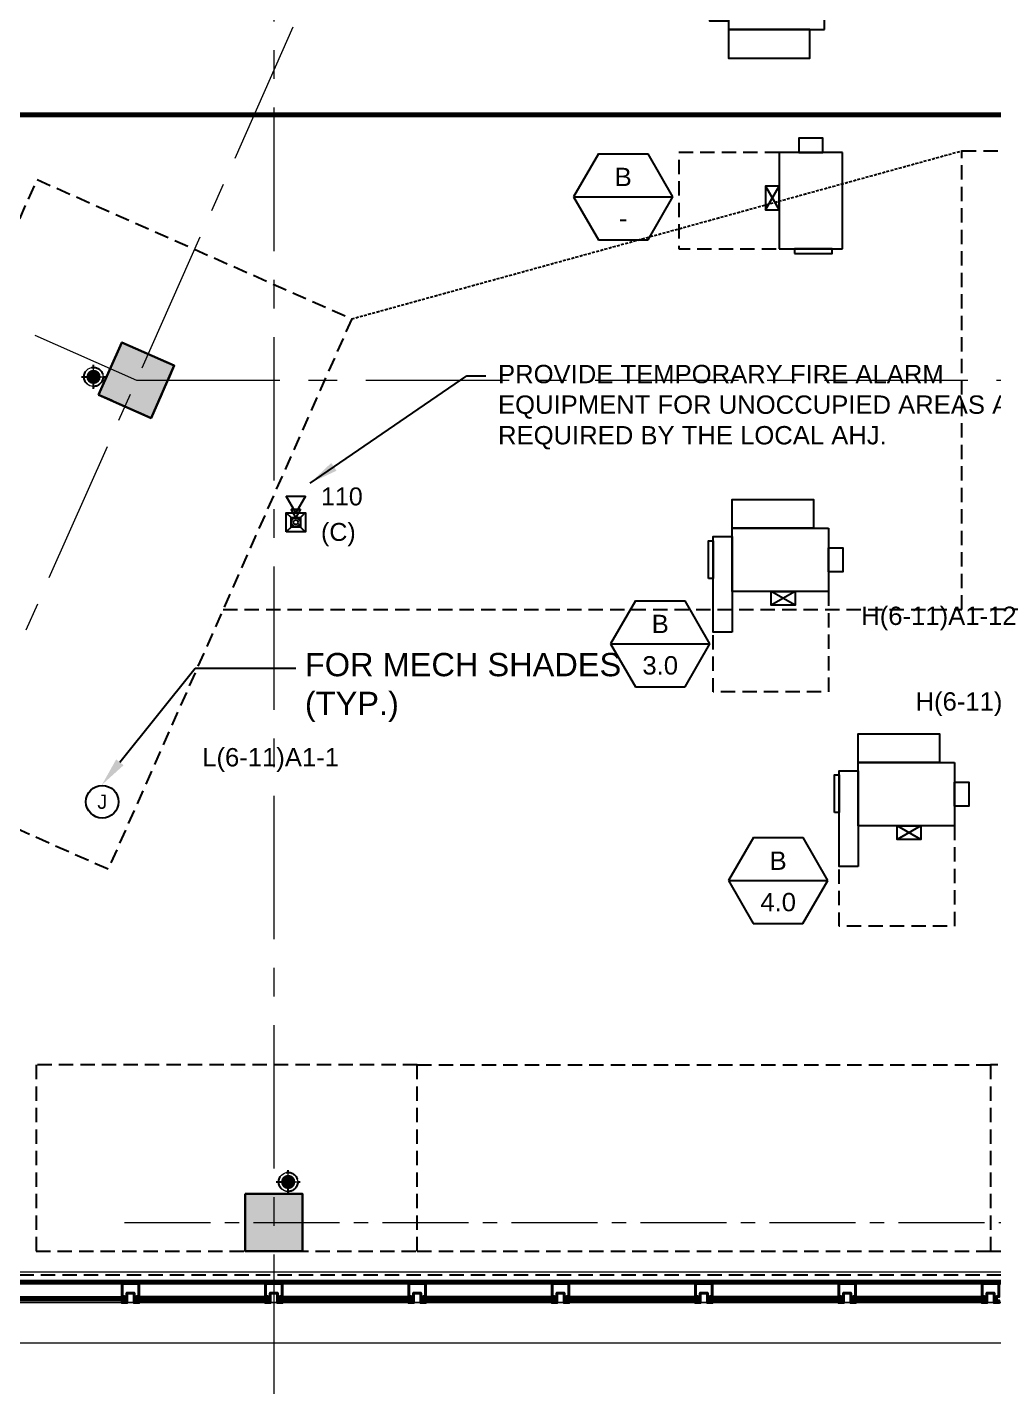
# Model space of a CAD drawing. Header units: inches. Extents: x -26500 to 0, y -3347 to 2257.
# Drawn here: x -24404 to -24000, y -54 to 515 of the extents above; entities that cross this region are included whole.
import ezdxf
from ezdxf import colors
from ezdxf.entities.mleader import LeaderData, LeaderLine
from ezdxf.enums import TextEntityAlignment as Align
from ezdxf.math import Vec2, Vec3

# ---------------------------------------------------------------- set-up
doc = ezdxf.new("R2010")
doc.units = ezdxf.units.IN
doc.header["$LTSCALE"] = 48
doc.header["$MEASUREMENT"] = 0
for name, pattern in [('A104$0$CENTER', [2, 1.25, -0.25, 0.25, -0.25]), ('CENTER2', [1.125, 0.75, -0.125, 0.125, -0.125]), ('HIDDEN2', [0.1875, 0.125, -0.0625]), ('NB - 5th floor_plan$0$HIDDEN2', [0.1875, 0.125, -0.0625])]:
    doc.linetypes.add(name, pattern=pattern)
for name, color, linetype in [('0 @ 48', 7, 'Continuous'), ('0 @ 96', 7, 'Continuous'), ('A104$0$A-ANNO-PATT-1-12', 8, 'Continuous'), ('A104$0$A-ANNO-PATT-3-12', 8, 'Continuous'), ('A104$0$A-CLNG-RAIL', 8, 'Continuous'), ('A104$0$A-COLS-COL3-12', 8, 'Continuous'), ('A104$0$A-FLOR-AWNG', 8, 'Continuous'), ('A104$0$A-FLOR-SLAB', 8, 'Continuous'), ('A104$0$A-FLOR-SLEEVE', 8, 'Continuous'), ('A104$0$A-GLAZ', 8, 'Continuous'), ('A104$0$A-GRID-GRD1-12', 8, 'CENTER2'), ('A104$0$A-GRID-GRDP0-15', 8, 'Continuous'), ('A104$0$A-Roof-leader', 8, 'Continuous'), ('A604$0$A-CLNG-RAIL', 8, 'Continuous'), ('A604$0$A-COLS-COL1-12', 8, 'Continuous'), ('A604$0$A-FLOR-SLEEVE', 8, 'Continuous'), ('A604$0$A-SHAD-PAT2', 8, 'Continuous'), ('ANNTEXT', 6, 'Continuous'), ('CLEAR', 1, 'HIDDEN2'), ('E-Anno-Note', 6, 'Continuous'), ('E-FIRE', 234, 'Continuous'), ('E-Powr-Circ', 232, 'Continuous'), ('E-Powr-Devc @ 96', 233, 'Continuous'), ('E-TEXT', 6, 'Continuous'), ('HAEQUIP', 94, 'Continuous'), ('M-HVAC-blck', 6, 'Continuous'), ('M-HVAC-clrn', 1, 'HIDDEN2'), ('M-HVAC-EQPM-FPTD', 94, 'Continuous'), ('M-HVAC-FUTR', 4, 'HIDDEN2'), ('M-HVAC-Supp', 93, 'Continuous'), ('M-HVAC-TEXT', 6, 'Continuous'), ('NB - 5th floor_plan$0$STCCOLS1', 1, 'NB - 5th floor_plan$0$HIDDEN2'), ('NB - 5th floor_plan$0$STDROPS', 1, 'NB - 5th floor_plan$0$HIDDEN2'), ('NB - 5th floor_plan$0$STSLABEDGE', 1, 'NB - 5th floor_plan$0$HIDDEN2'), ('NB - 5th floor_plan$0$STWETSTACK', 1, 'NB - 5th floor_plan$0$HIDDEN2'), ('XREF', 7, 'Continuous')]:
    doc.layers.add(name, color=color, linetype=linetype)
doc.layers.add('E-Fire-Covr', color=240, linetype='Continuous', lineweight=70, plot=False)
doc.styles.add('M08', font='arial.ttf', dxfattribs={"height": 7.68})
doc.styles.add('MAMEP ANNO', font='arial.ttf', dxfattribs={"height": 0.101562})
doc.styles.get("Standard").update_dxf_attribs({"font": 'simplex.shx'})
doc.dimstyles.get("Standard").update_dxf_attribs({"dimtxt": 0.18, "dimasz": 0.125, "dimexe": 0.18, "dimexo": 0.0625, "dimgap": 0.09, "dimtad": 0, "dimtih": 1, "dimtoh": 1, "dimdec": 4, "dimzin": 0, "dimdsep": 46, "dimtxsty": 'Standard', "dimcen": 0.09, "dimadec": 0, "dimazin": 0, "dimtfac": 1, "dimtdec": 4, "dimtofl": 0, "dimtmove": 0, "dimatfit": 3, "dimfxl": 1, "dimtolj": 1, "dimtzin": 0, "dimarcsym": 0})

# ---------------------------------------------------------------- blocks, each defined once
blk = doc.blocks.new('A104')
at = {"layer": 'A104$0$A-Roof-leader', "lineweight": 13}
h = blk.add_hatch(color=256, dxfattribs=at)
edge = h.paths.add_edge_path()
edge.add_arc((-24376.5002, 368.5538), 3, 0, 360)
h = blk.add_hatch(color=256, dxfattribs=at)
edge = h.paths.add_edge_path()
edge.add_arc((-24295.0236, 31.5949), 3, 0, 360)
at = {"layer": 'A104$0$A-ANNO-PATT-1-12', "lineweight": 30}
blk.add_solid([(-24289.0236, 2.595), (-24289.0236, 26.595), (-24313.0236, 2.595), (-24313.0236, 26.595)], dxfattribs=at)
at = {"layer": 'A104$0$A-ANNO-PATT-3-12', "lineweight": 30, "extrusion": (0, 0, -1)}
blk.add_solid([(24352.4109, 351.3253), (24342.6978, 373.2717), (24374.3577, 361.0389), (24364.6441, 382.9853)], dxfattribs=at)
at = {"layer": 'A104$0$A-CLNG-RAIL', "lineweight": 13}
for p, q in [((-24364.5228, -9.8565), (-24364.5228, -9.7165)), ((-24364.5228, -9.7165), (-24363.5248, -9.7165)), ((-24364.4178, -9.8565), (-24364.5228, -9.8565)), ((-24364.5228, -10.9045), (-24364.5228, -10.5425)), ((-24364.5228, -10.5425), (-24364.4178, -10.5425)), ((-24364.4778, -10.9045), (-24364.5228, -10.9045)), ((-24364.1778, -9.7665), (-24364.4778, -9.7665)), ((-24364.4778, -9.7665), (-24364.4778, -9.8165)), ((-24364.4778, -9.8165), (-24364.4178, -9.8165)), ((-24364.4178, -10.5825), (-24364.4778, -10.5825)), ((-24364.4778, -10.5825), (-24364.4778, -10.6325)), ((-24364.4778, -10.6325), (-24364.1778, -10.6325)), ((-24364.1038, -10.6825), (-24364.4778, -10.6825)), ((-24364.4778, -10.6825), (-24364.4778, -10.9045)), ((-24364.4178, -9.8165), (-24364.4178, -9.8565)), ((-24364.4178, -10.5425), (-24364.4178, -10.5825)), ((-24364.2378, -9.8565), (-24364.2378, -9.8165)), ((-24364.2378, -9.8165), (-24364.1778, -9.8165)), ((-24364.1328, -9.8565), (-24364.2378, -9.8565)), ((-24364.2378, -10.5825), (-24364.2378, -10.5425)), ((-24364.2378, -10.5425), (-24363.5748, -10.5425)), ((-24364.1778, -10.5825), (-24364.2378, -10.5825)), ((-24364.1778, -9.8165), (-24364.1778, -9.7665)), ((-24364.1778, -10.6325), (-24364.1778, -10.5825)), ((-24363.5748, -9.7665), (-24364.1328, -9.7665)), ((-24364.1328, -9.7665), (-24364.1328, -9.8565)), ((-24364.1038, -10.9045), (-24364.1038, -10.6825)), ((-24364.0588, -10.9045), (-24364.1038, -10.9045)), ((-24363.2728, -10.6025), (-24364.0588, -10.6025)), ((-24364.0588, -10.6025), (-24364.0588, -10.6965)), ((-24364.0588, -10.6965), (-24364.0238, -10.6965)), ((-24364.0238, -10.6965), (-24364.0588, -10.8215)), ((-24364.0588, -10.8215), (-24364.0588, -10.9045)), ((-24363.5748, -10.5425), (-24363.5748, -9.7665)), ((-24363.5248, -9.7165), (-24363.5248, -10.5425)), ((-24363.5248, -10.5425), (-24363.4308, -10.5425)), ((-24363.4308, -10.5425), (-24363.4308, -10.5075)), ((-24363.4308, -10.5075), (-24363.3058, -10.5425)), ((-24363.2728, -10.8215), (-24363.3078, -10.6965)), ((-24363.3078, -10.6965), (-24363.2728, -10.6965)), ((-24363.3058, -10.5425), (-24363.2228, -10.5425)), ((-24363.2728, -10.6965), (-24363.2728, -10.6025)), ((-24363.2728, -10.9045), (-24363.2728, -10.8215)), ((-24363.2228, -10.9045), (-24363.2728, -10.9045)), ((-24363.2228, -10.5425), (-24363.2228, -10.9045)), ((-24358.7403, -10.5425), (-24358.8233, -10.5425)), ((-24358.8233, -10.5425), (-24358.8233, -10.9045)), ((-24358.8233, -10.9045), (-24358.7733, -10.9045)), ((-24358.7733, -10.6965), (-24358.7733, -10.6025)), ((-24358.7733, -10.6025), (-24357.9873, -10.6025)), ((-24358.7733, -10.8215), (-24358.7383, -10.6965)), ((-24358.7383, -10.6965), (-24358.7733, -10.6965)), ((-24358.7733, -10.9045), (-24358.7733, -10.8215)), ((-24358.6153, -10.5075), (-24358.7403, -10.5425)), ((-24358.6153, -10.5425), (-24358.6153, -10.5075)), ((-24358.5213, -10.5425), (-24358.6153, -10.5425)), ((-24357.5233, -9.7165), (-24358.5213, -9.7165)), ((-24358.5213, -9.7165), (-24358.5213, -10.5425)), ((-24358.4713, -10.5425), (-24358.4713, -9.7665)), ((-24358.4713, -9.7665), (-24357.9133, -9.7665)), ((-24357.8083, -10.5425), (-24358.4713, -10.5425)), ((-24357.9873, -10.6965), (-24358.0223, -10.6965)), ((-24358.0223, -10.6965), (-24357.9873, -10.8215)), ((-24357.9873, -10.6025), (-24357.9873, -10.6965)), ((-24357.9873, -10.8215), (-24357.9873, -10.9045)), ((-24357.9873, -10.9045), (-24357.9423, -10.9045)), ((-24357.9423, -10.9045), (-24357.9423, -10.6825)), ((-24357.9423, -10.6825), (-24357.5683, -10.6825)), ((-24357.9133, -9.7665), (-24357.9133, -9.8565)), ((-24357.9133, -9.8565), (-24357.8083, -9.8565)), ((-24357.8683, -9.8165), (-24357.8683, -9.7665)), ((-24357.8683, -9.7665), (-24357.5683, -9.7665)), ((-24357.8083, -9.8165), (-24357.8683, -9.8165)), ((-24357.8683, -10.6325), (-24357.8683, -10.5825)), ((-24357.8683, -10.5825), (-24357.8083, -10.5825)), ((-24357.5683, -10.6325), (-24357.8683, -10.6325)), ((-24357.8083, -9.8565), (-24357.8083, -9.8165)), ((-24357.8083, -10.5825), (-24357.8083, -10.5425)), ((-24357.5683, -9.8165), (-24357.6283, -9.8165)), ((-24357.6283, -9.8165), (-24357.6283, -9.8565)), ((-24357.6283, -9.8565), (-24357.5233, -9.8565)), ((-24357.5233, -10.5425), (-24357.6283, -10.5425)), ((-24357.6283, -10.5425), (-24357.6283, -10.5825)), ((-24357.6283, -10.5825), (-24357.5683, -10.5825)), ((-24357.5683, -9.7665), (-24357.5683, -9.8165)), ((-24357.5683, -10.5825), (-24357.5683, -10.6325)), ((-24357.5683, -10.6825), (-24357.5683, -10.9045)), ((-24357.5683, -10.9045), (-24357.5233, -10.9045)), ((-24357.5233, -9.8565), (-24357.5233, -9.7165)), ((-24357.5233, -10.9045), (-24357.5233, -10.5425))]:
    blk.add_line(p, q, dxfattribs=at)
at = {"layer": 'A104$0$A-CLNG-RAIL', "lineweight": 13, "flags": 128}
for points in [[(-24364.4225, -9.799), (-24364.235, -9.799)], [(-24364.4225, -10.6093), (-24364.235, -10.6093)], [(-24364.2675, -9.8111), (-24364.2554, -9.8656), (-24364.2493, -9.9383), (-24364.2035, -10.1297)], [(-24364.2675, -10.5971), (-24364.2554, -10.5427), (-24364.2493, -10.47), (-24364.2035, -10.2786)], [(-24357.7786, -9.8111), (-24357.7907, -9.8656), (-24357.7968, -9.9383), (-24357.8426, -10.1297)], [(-24357.7786, -10.5971), (-24357.7907, -10.5427), (-24357.7968, -10.47), (-24357.8426, -10.2786)], [(-24357.6235, -9.799), (-24357.811, -9.799)], [(-24357.6235, -10.6093), (-24357.811, -10.6093)]]:
    blk.add_lwpolyline(points, dxfattribs=at)
at = {"layer": 'A104$0$A-CLNG-RAIL', "lineweight": 13}
for points in [[(-24364.4008, -9.8051), (-24364.3887, -9.8535), (-24364.4068, -9.9019), (-24364.4432, -9.9746), (-24364.4583, -9.9988), (-24364.5135, -10.1297)], [(-24364.4008, -10.6032), (-24364.3887, -10.5548), (-24364.4068, -10.5063), (-24364.4432, -10.4337), (-24364.4583, -10.4095), (-24364.5135, -10.2786)], [(-24364.3705, -9.8051), (-24364.3705, -9.8414), (-24364.3705, -9.8959), (-24364.4008, -9.9685), (-24364.4159, -9.9988), (-24364.4604, -10.1297)], [(-24364.3705, -10.6032), (-24364.3705, -10.5669), (-24364.3705, -10.5124), (-24364.4008, -10.4398), (-24364.4159, -10.4095), (-24364.4604, -10.2786)], [(-24364.3428, -9.799), (-24364.3402, -9.8172), (-24364.3341, -9.8596), (-24364.3463, -9.9504), (-24364.3639, -9.9988), (-24364.3861, -10.1297)], [(-24364.3428, -10.6093), (-24364.3402, -10.5911), (-24364.3341, -10.5487), (-24364.3463, -10.4579), (-24364.3639, -10.4095), (-24364.3861, -10.2786)], [(-24364.322, -9.799), (-24364.3099, -9.908), (-24364.322, -9.9746), (-24364.3166, -9.9988), (-24364.3161, -10.1297)], [(-24364.322, -10.6093), (-24364.3099, -10.5003), (-24364.322, -10.4337), (-24364.3166, -10.4095), (-24364.3161, -10.2786)], [(-24364.2857, -9.8111), (-24364.2857, -9.8656), (-24364.2857, -9.9261), (-24364.2736, -9.9746), (-24364.2701, -9.9988), (-24364.2458, -10.1297)], [(-24364.2857, -10.5971), (-24364.2857, -10.5427), (-24364.2857, -10.4821), (-24364.2736, -10.4337), (-24364.2701, -10.4095), (-24364.2458, -10.2786)], [(-24357.7604, -9.8111), (-24357.7604, -9.8656), (-24357.7604, -9.9261), (-24357.7725, -9.9746), (-24357.776, -9.9988), (-24357.8003, -10.1297)], [(-24357.7604, -10.5971), (-24357.7604, -10.5427), (-24357.7604, -10.4821), (-24357.7725, -10.4337), (-24357.776, -10.4095), (-24357.8003, -10.2786)], [(-24357.7241, -9.799), (-24357.7362, -9.908), (-24357.7241, -9.9746), (-24357.7294, -9.9988), (-24357.73, -10.1297)], [(-24357.7241, -10.6093), (-24357.7362, -10.5003), (-24357.7241, -10.4337), (-24357.7294, -10.4095), (-24357.73, -10.2786)], [(-24357.7033, -9.799), (-24357.7059, -9.8172), (-24357.7119, -9.8596), (-24357.6998, -9.9504), (-24357.6822, -9.9988), (-24357.66, -10.1297)], [(-24357.7033, -10.6093), (-24357.7059, -10.5911), (-24357.7119, -10.5487), (-24357.6998, -10.4579), (-24357.6822, -10.4095), (-24357.66, -10.2786)], [(-24357.6756, -9.8051), (-24357.6756, -9.8414), (-24357.6756, -9.8959), (-24357.6453, -9.9685), (-24357.6302, -9.9988), (-24357.5857, -10.1297)], [(-24357.6756, -10.6032), (-24357.6756, -10.5669), (-24357.6756, -10.5124), (-24357.6453, -10.4398), (-24357.6302, -10.4095), (-24357.5857, -10.2786)], [(-24357.6453, -9.8051), (-24357.6574, -9.8535), (-24357.6393, -9.9019), (-24357.6029, -9.9746), (-24357.5878, -9.9988), (-24357.5326, -10.1297)], [(-24357.6453, -10.6032), (-24357.6574, -10.5548), (-24357.6393, -10.5063), (-24357.6029, -10.4337), (-24357.5878, -10.4095), (-24357.5326, -10.2786)]]:
    blk.add_open_spline(points, degree=3, dxfattribs=at)
blk.add_3dface([(-24364.5228, -9.6665), (-24357.5233, -9.6665), (-24357.5233, -9.7165), (-24364.5228, -9.7165)], dxfattribs=at)
at = {"layer": 'A104$0$A-COLS-COL3-12', "lineweight": 30}
blk.add_3dface([(-24374.3574, 361.0387), (-24352.4109, 351.3253), (-24342.6975, 373.2719), (-24364.644, 382.9853)], dxfattribs=at)
at = {"layer": 'A104$0$A-FLOR-AWNG', "lineweight": 0}
for p in [(-23011.0236, -35.9051), (-24108.805, -35.9051)]:
    blk.add_line(p, (-24602.516, -35.9051), dxfattribs=at)
at = {"layer": 'A104$0$A-FLOR-SLAB', "lineweight": 0, "flags": 128}
blk.add_lwpolyline([(-23869.2731, 1530.3475), (-21072.7739, 1530.3449), (-21072.7739, -6.1545), (-22489.2736, -6.1545), (-22489.2736, 53.8448), (-22872.7736, 53.8448), (-22872.7736, -6.1545), (-24409.272, -6.1545)], dxfattribs=at)
at = {"layer": 'A104$0$A-FLOR-SLEEVE', "lineweight": 0}
for p, q in [((-24376.5002, 363.5538), (-24376.5002, 373.5538)), ((-24381.5002, 368.5538), (-24371.5002, 368.5538)), ((-24295.0236, 26.5949), (-24295.0236, 36.5949)), ((-24300.0236, 31.5949), (-24290.0236, 31.5949))]:
    blk.add_line(p, q, dxfattribs=at)
at = {"layer": 'A104$0$A-FLOR-SLEEVE', "lineweight": 13}
for centre in [(-24376.5002, 368.5538), (-24295.0236, 31.5949)]:
    blk.add_circle(centre, 4, dxfattribs=at)
at = {"layer": 'A104$0$A-GLAZ', "lineweight": 0}
for p, q in [((-24364.5239, -10.9045), (-24414.0239, -10.9045)), ((-24304.5239, -10.9045), (-24357.5239, -10.9045)), ((-24297.5234, -10.9045), (-24244.5234, -10.9045)), ((-24184.5239, -10.9045), (-24237.5239, -10.9045)), ((-24177.5234, -10.9045), (-24124.5234, -10.9045)), ((-24177.5234, -10.9045), (-24124.5234, -10.9045)), ((-24108.805, -10.9045), (-24117.5239, -10.9045)), ((-24064.5239, -10.9045), (-24117.5239, -10.9045)), ((-24057.5234, -10.9045), (-24004.5234, -10.9045)), ((-24422.0237, -18.9045), (-23010.0236, -18.9045)), ((-24422.0237, -18.9045), (-24108.805, -18.9045)), ((-24363.7734, -17.1545), (-24415.7723, -17.1545)), ((-24363.7734, -17.6545), (-24415.7723, -17.6545)), ((-24303.7739, -17.1545), (-24358.2739, -17.1545)), ((-24303.7739, -17.6545), (-24358.2739, -17.6545)), ((-24298.2734, -17.1545), (-24243.7734, -17.1545)), ((-24298.2734, -17.6545), (-24243.7734, -17.6545)), ((-24183.7739, -17.1545), (-24238.2739, -17.1545)), ((-24183.7739, -17.6545), (-24238.2739, -17.6545)), ((-24178.2734, -17.1545), (-24123.7734, -17.1545)), ((-24178.2734, -17.1545), (-24123.7734, -17.1545)), ((-24178.2734, -17.6545), (-24123.7734, -17.6545)), ((-24178.2734, -17.6545), (-24123.7734, -17.6545)), ((-24108.805, -17.1545), (-24118.2739, -17.1545)), ((-24063.7739, -17.1545), (-24118.2739, -17.1545)), ((-24108.805, -17.6545), (-24118.2739, -17.6545)), ((-24063.7739, -17.6545), (-24118.2739, -17.6545)), ((-24058.2734, -17.1545), (-24003.7734, -17.1545)), ((-24058.2734, -17.6545), (-24003.7734, -17.6545))]:
    blk.add_line(p, q, dxfattribs=at)
at = {"layer": 'A104$0$A-GLAZ', "lineweight": 30}
for p, q in [((-24363.7745, -16.6554), (-24415.7737, -16.6554)), ((-24363.7745, -17.9045), (-24415.7737, -17.9045))]:
    blk.add_line(p, q, dxfattribs=at)
at = {"layer": 'A104$0$A-GLAZ', "lineweight": 40}
for p, q in [((-24363.7734, -16.6545), (-24363.7734, -17.9045)), ((-24303.7739, -16.6545), (-24358.2739, -16.6545)), ((-24358.2739, -16.6545), (-24358.2739, -17.9045)), ((-24303.7739, -16.6545), (-24303.7739, -17.9045)), ((-24298.2734, -16.6545), (-24298.2734, -17.9045)), ((-24298.2734, -16.6545), (-24243.7734, -16.6545)), ((-24243.7734, -16.6545), (-24243.7734, -17.9045)), ((-24183.7739, -16.6545), (-24238.2739, -16.6545)), ((-24238.2739, -16.6545), (-24238.2739, -17.9045)), ((-24183.7739, -16.6545), (-24183.7739, -17.9045)), ((-24178.2734, -16.6545), (-24178.2734, -17.9045)), ((-24178.2734, -16.6545), (-24123.7734, -16.6545)), ((-24178.2734, -16.6545), (-24178.2734, -17.9045)), ((-24178.2734, -16.6545), (-24123.7734, -16.6545)), ((-24123.7734, -16.6545), (-24123.7734, -17.9045)), ((-24123.7734, -16.6545), (-24123.7734, -17.9045)), ((-24108.805, -16.6545), (-24118.2739, -16.6545)), ((-24118.2739, -16.6545), (-24118.2739, -17.9045)), ((-24063.7739, -16.6545), (-24118.2739, -16.6545)), ((-24118.2739, -16.6545), (-24118.2739, -17.9045)), ((-24063.7739, -16.6545), (-24063.7739, -17.9045)), ((-24058.2734, -16.6545), (-24058.2734, -17.9045)), ((-24058.2734, -16.6545), (-24003.7734, -16.6545)), ((-24003.7734, -16.6545), (-24003.7734, -17.9045)), ((-24303.7739, -17.9045), (-24358.2739, -17.9045)), ((-24298.2734, -17.9045), (-24243.7734, -17.9045)), ((-24183.7739, -17.9045), (-24238.2739, -17.9045)), ((-24178.2734, -17.9045), (-24123.7734, -17.9045)), ((-24178.2734, -17.9045), (-24123.7734, -17.9045)), ((-24108.805, -17.9045), (-24118.2739, -17.9045)), ((-24063.7739, -17.9045), (-24118.2739, -17.9045)), ((-24058.2734, -17.9045), (-24003.7734, -17.9045))]:
    blk.add_line(p, q, dxfattribs=at)
at = {"layer": 'A104$0$A-GLAZ', "lineweight": 40, "flags": 128}
for points in [[(-24361.0236, -14.9045), (-24362.5234, -14.9045), (-24362.5234, -18.9045), (-24364.5234, -18.9045), (-24364.5234, -18.1545), (-24363.5234, -18.1545), (-24363.5234, -16.4045), (-24364.5234, -16.4045), (-24364.5234, -10.9045), (-24361.0236, -10.9045)], [(-24361.0236, -14.9045), (-24359.5239, -14.9045), (-24359.5239, -18.9045), (-24357.5239, -18.9045), (-24357.5239, -18.1545), (-24358.5239, -18.1545), (-24358.5239, -16.4045), (-24357.5239, -16.4045), (-24357.5239, -10.9045), (-24361.0236, -10.9045)], [(-24301.0236, -14.9045), (-24302.5239, -14.9045), (-24302.5239, -18.9045), (-24304.5239, -18.9045), (-24304.5239, -18.1545), (-24303.5239, -18.1545), (-24303.5239, -16.4045), (-24304.5239, -16.4045), (-24304.5239, -10.9045), (-24301.0236, -10.9045)], [(-24301.0236, -14.9045), (-24299.5234, -14.9045), (-24299.5234, -18.9045), (-24297.5234, -18.9045), (-24297.5234, -18.1545), (-24298.5234, -18.1545), (-24298.5234, -16.4045), (-24297.5234, -16.4045), (-24297.5234, -10.9045), (-24301.0236, -10.9045)], [(-24241.0236, -14.9045), (-24242.5234, -14.9045), (-24242.5234, -18.9045), (-24244.5234, -18.9045), (-24244.5234, -18.1545), (-24243.5234, -18.1545), (-24243.5234, -16.4045), (-24244.5234, -16.4045), (-24244.5234, -10.9045), (-24241.0236, -10.9045)], [(-24241.0236, -14.9045), (-24239.5239, -14.9045), (-24239.5239, -18.9045), (-24237.5239, -18.9045), (-24237.5239, -18.1545), (-24238.5239, -18.1545), (-24238.5239, -16.4045), (-24237.5239, -16.4045), (-24237.5239, -10.9045), (-24241.0236, -10.9045)], [(-24181.0236, -14.9045), (-24182.5239, -14.9045), (-24182.5239, -18.9045), (-24184.5239, -18.9045), (-24184.5239, -18.1545), (-24183.5239, -18.1545), (-24183.5239, -16.4045), (-24184.5239, -16.4045), (-24184.5239, -10.9045), (-24181.0236, -10.9045)], [(-24181.0236, -14.9045), (-24179.5234, -14.9045), (-24179.5234, -18.9045), (-24177.5234, -18.9045), (-24177.5234, -18.1545), (-24178.5234, -18.1545), (-24178.5234, -16.4045), (-24177.5234, -16.4045), (-24177.5234, -10.9045), (-24181.0236, -10.9045)], [(-24181.0236, -14.9045), (-24179.5234, -14.9045), (-24179.5234, -18.9045), (-24177.5234, -18.9045), (-24177.5234, -18.1545), (-24178.5234, -18.1545), (-24178.5234, -16.4045), (-24177.5234, -16.4045), (-24177.5234, -10.9045), (-24181.0236, -10.9045)], [(-24121.0236, -14.9045), (-24122.5234, -14.9045), (-24122.5234, -18.9045), (-24124.5234, -18.9045), (-24124.5234, -18.1545), (-24123.5234, -18.1545), (-24123.5234, -16.4045), (-24124.5234, -16.4045), (-24124.5234, -10.9045), (-24121.0236, -10.9045)], [(-24121.0236, -14.9045), (-24122.5234, -14.9045), (-24122.5234, -18.9045), (-24124.5234, -18.9045), (-24124.5234, -18.1545), (-24123.5234, -18.1545), (-24123.5234, -16.4045), (-24124.5234, -16.4045), (-24124.5234, -10.9045), (-24121.0236, -10.9045)], [(-24121.0236, -14.9045), (-24119.5239, -14.9045), (-24119.5239, -18.9045), (-24117.5239, -18.9045), (-24117.5239, -18.1545), (-24118.5239, -18.1545), (-24118.5239, -16.4045), (-24117.5239, -16.4045), (-24117.5239, -10.9045), (-24121.0236, -10.9045)], [(-24121.0236, -14.9045), (-24119.5239, -14.9045), (-24119.5239, -18.9045), (-24117.5239, -18.9045), (-24117.5239, -18.1545), (-24118.5239, -18.1545), (-24118.5239, -16.4045), (-24117.5239, -16.4045), (-24117.5239, -10.9045), (-24121.0236, -10.9045)], [(-24061.0236, -14.9045), (-24062.5239, -14.9045), (-24062.5239, -18.9045), (-24064.5239, -18.9045), (-24064.5239, -18.1545), (-24063.5239, -18.1545), (-24063.5239, -16.4045), (-24064.5239, -16.4045), (-24064.5239, -10.9045), (-24061.0236, -10.9045)], [(-24061.0236, -14.9045), (-24059.5234, -14.9045), (-24059.5234, -18.9045), (-24057.5234, -18.9045), (-24057.5234, -18.1545), (-24058.5234, -18.1545), (-24058.5234, -16.4045), (-24057.5234, -16.4045), (-24057.5234, -10.9045), (-24061.0236, -10.9045)], [(-24001.0236, -14.9045), (-24002.5234, -14.9045), (-24002.5234, -18.9045), (-24004.5234, -18.9045), (-24004.5234, -18.1545), (-24003.5234, -18.1545), (-24003.5234, -16.4045), (-24004.5234, -16.4045), (-24004.5234, -10.9045), (-24001.0236, -10.9045)], [(-24001.0236, -14.9045), (-23999.5239, -14.9045), (-23999.5239, -18.9045), (-23997.5239, -18.9045), (-23997.5239, -18.1545), (-23998.5239, -18.1545), (-23998.5239, -16.4045), (-23997.5239, -16.4045), (-23997.5239, -10.9045), (-24001.0236, -10.9045)]]:
    blk.add_lwpolyline(points, dxfattribs=at)
at = {"layer": 'A104$0$A-GRID-GRD1-12', "lineweight": 0}
blk.add_line((-24363.5994, 14.5949), (-20442.3539, 14.5949), dxfattribs=at)
at = {"layer": 'A104$0$A-GRID-GRDP0-15', "linetype": 'A104$0$CENTER', "lineweight": 0}
for p, q in [((-24301.0236, 2113.2362), (-24301.0236, -676.9046)), ((-23943.3256, 1304.8799), (-24820.8121, -676.9042)), ((-25191.031, 735.7705), (-24358.5266, 367.1574)), ((-24358.5266, 367.1574), (-20364.9322, 367.1574))]:
    blk.add_line(p, q, dxfattribs=at)
at = {"layer": 'A104$0$A-GRID-GRDP0-15', "lineweight": 0, "flags": 128}
blk.add_lwpolyline([(-24712.7547, -17.9051), (-24395.0245, -17.9051)], dxfattribs=at)
blk = doc.blocks.new('NB - 5th floor_plan')
at = {"layer": 'NB - 5th floor_plan$0$STCCOLS1', "color": 1, "linetype": 'NB - 5th floor_plan$0$HIDDEN2'}
blk.add_lwpolyline([(-24374.3577, 361.0389), (-24364.6445, 382.9844), (-24342.6982, 373.2709), (-24352.4112, 351.3255), (-24374.3577, 361.0389)], dxfattribs=at)
blk.add_lwpolyline([(-24313.0236, 26.595), (-24289.0236, 26.595), (-24289.0236, 2.595), (-24313.0236, 2.595)], close=True, dxfattribs=at)
at = {"layer": 'NB - 5th floor_plan$0$STDROPS', "color": 1, "linetype": 'NB - 5th floor_plan$0$HIDDEN2', "ltscale": 0.2}
blk.add_line((-24268.4139, 392.8378), (-24013.0236, 463.1574), dxfattribs=at)
at = {"layer": 'NB - 5th floor_plan$0$STDROPS', "color": 1, "linetype": 'NB - 5th floor_plan$0$HIDDEN2'}
for p, q in [((-24322.291, 271.1574), (-24013.0236, 271.1574)), ((-24241.0236, 80.5949), (-24001.0236, 80.5949)), ((-24241.0236, 2.595), (-24001.0236, 2.595))]:
    blk.add_line(p, q, dxfattribs=at)
for points in [[(-24013.0236, 463.1574), (-23869.0236, 463.1574), (-23869.0236, 271.1574), (-24013.0236, 271.1574)], [(-24370.4098, 162.482), (-24502.0801, 220.7824), (-24400.0842, 451.1383), (-24268.4139, 392.8378)], [(-24400.5232, 2.5948), (-24241.0236, 2.595), (-24241.0236, 80.5951), (-24400.5232, 80.5949)], [(-24001.0236, 2.595), (-23881.0236, 2.595), (-23881.0236, 80.5949), (-24001.0236, 80.5949)]]:
    blk.add_lwpolyline(points, close=True, dxfattribs=at)
at = {"layer": 'NB - 5th floor_plan$0$STSLABEDGE', "color": 1, "linetype": 'NB - 5th floor_plan$0$HIDDEN2', "elevation": 0}
blk.add_lwpolyline([(-24410.5216, 169.3061), (-24584.3081, 246.2546), (-24082.6837, 1379.1629), (-23921.1515, 1307.6403), (-23870.5233, 1357.7144), (-23870.5233, 1531.5979), (-21297.5245, 1531.5947), (-21279.6923, 1531.5951), (-21071.5239, 1531.5949), (-21071.5239, -7.4045), (-21293.4359, -7.4045), (-21298.4429, -7.4045), (-22490.5236, -7.4045), (-22490.5236, 52.5948), (-22871.5236, 52.5948), (-22871.5236, -7.4045), (-24410.5239, -7.4045), (-24410.5216, 169.3061)], dxfattribs=at)
at = {"layer": 'NB - 5th floor_plan$0$STWETSTACK', "color": 1, "linetype": 'NB - 5th floor_plan$0$HIDDEN2'}
for p, q in [((-24376.4989, 363.5532, -0.0063), (-24376.4989, 373.5532, -0.0063)), ((-24381.4989, 368.5532, -0.0063), (-24371.4989, 368.5532, -0.0063)), ((-24295.0223, 26.5943, -0.0063), (-24295.0223, 36.5943, -0.0063)), ((-24300.0223, 31.5943, -0.0063), (-24290.0223, 31.5943, -0.0063))]:
    blk.add_line(p, q, dxfattribs=at)
for centre in [(-24376.4989, 368.5532, -0.0063), (-24295.0223, 31.5943, -0.0063)]:
    blk.add_circle(centre, 4, dxfattribs=at)
blk = doc.blocks.new('A604')
at = {"layer": 'A604$0$A-CLNG-RAIL', "lineweight": 13}
for p, q in [((-24364.52, -9.86), (-24364.52, -9.72)), ((-24364.52, -9.72), (-24363.52, -9.72)), ((-24364.42, -9.86), (-24364.52, -9.86)), ((-24364.52, -10.9), (-24364.52, -10.54)), ((-24364.52, -10.54), (-24364.42, -10.54)), ((-24364.48, -10.9), (-24364.52, -10.9)), ((-24364.18, -9.77), (-24364.48, -9.77)), ((-24364.48, -9.77), (-24364.48, -9.82)), ((-24364.48, -9.82), (-24364.42, -9.82)), ((-24364.42, -10.58), (-24364.48, -10.58)), ((-24364.48, -10.58), (-24364.48, -10.63)), ((-24364.48, -10.63), (-24364.18, -10.63)), ((-24364.1, -10.68), (-24364.48, -10.68)), ((-24364.48, -10.68), (-24364.48, -10.9)), ((-24364.42, -9.82), (-24364.42, -9.86)), ((-24364.42, -10.54), (-24364.42, -10.58)), ((-24364.24, -9.86), (-24364.24, -9.82)), ((-24364.24, -9.82), (-24364.18, -9.82)), ((-24364.13, -9.86), (-24364.24, -9.86)), ((-24364.24, -10.58), (-24364.24, -10.54)), ((-24364.24, -10.54), (-24363.57, -10.54)), ((-24364.18, -10.58), (-24364.24, -10.58)), ((-24364.18, -9.82), (-24364.18, -9.77)), ((-24364.18, -10.63), (-24364.18, -10.58)), ((-24363.57, -9.77), (-24364.13, -9.77)), ((-24364.13, -9.77), (-24364.13, -9.86)), ((-24364.1, -10.9), (-24364.1, -10.68)), ((-24364.06, -10.9), (-24364.1, -10.9)), ((-24363.27, -10.6), (-24364.06, -10.6)), ((-24364.06, -10.6), (-24364.06, -10.7)), ((-24364.06, -10.7), (-24364.02, -10.7)), ((-24364.02, -10.7), (-24364.06, -10.82)), ((-24364.06, -10.82), (-24364.06, -10.9)), ((-24363.57, -10.54), (-24363.57, -9.77)), ((-24363.52, -9.72), (-24363.52, -10.54)), ((-24363.52, -10.54), (-24363.43, -10.54)), ((-24363.43, -10.54), (-24363.43, -10.51)), ((-24363.43, -10.51), (-24363.31, -10.54)), ((-24363.31, -10.54), (-24363.22, -10.54)), ((-24363.27, -10.82), (-24363.31, -10.7)), ((-24363.31, -10.7), (-24363.27, -10.7)), ((-24363.27, -10.7), (-24363.27, -10.6)), ((-24363.27, -10.9), (-24363.27, -10.82)), ((-24363.22, -10.9), (-24363.27, -10.9)), ((-24363.22, -10.54), (-24363.22, -10.9)), ((-24358.74, -10.54), (-24358.82, -10.54)), ((-24358.82, -10.54), (-24358.82, -10.9)), ((-24358.82, -10.9), (-24358.77, -10.9)), ((-24358.77, -10.7), (-24358.77, -10.6)), ((-24358.77, -10.6), (-24357.99, -10.6)), ((-24358.77, -10.82), (-24358.74, -10.7)), ((-24358.74, -10.7), (-24358.77, -10.7)), ((-24358.77, -10.9), (-24358.77, -10.82)), ((-24358.62, -10.51), (-24358.74, -10.54)), ((-24358.62, -10.54), (-24358.62, -10.51)), ((-24358.52, -10.54), (-24358.62, -10.54)), ((-24357.52, -9.72), (-24358.52, -9.72)), ((-24358.52, -9.72), (-24358.52, -10.54)), ((-24358.47, -10.54), (-24358.47, -9.77)), ((-24358.47, -9.77), (-24357.91, -9.77)), ((-24357.81, -10.54), (-24358.47, -10.54)), ((-24357.99, -10.7), (-24358.02, -10.7)), ((-24358.02, -10.7), (-24357.99, -10.82)), ((-24357.99, -10.6), (-24357.99, -10.7)), ((-24357.99, -10.82), (-24357.99, -10.9)), ((-24357.99, -10.9), (-24357.94, -10.9)), ((-24357.94, -10.9), (-24357.94, -10.68)), ((-24357.94, -10.68), (-24357.57, -10.68)), ((-24357.91, -9.77), (-24357.91, -9.86)), ((-24357.91, -9.86), (-24357.81, -9.86)), ((-24357.87, -9.82), (-24357.87, -9.77)), ((-24357.87, -9.77), (-24357.57, -9.77)), ((-24357.81, -9.82), (-24357.87, -9.82)), ((-24357.87, -10.63), (-24357.87, -10.58)), ((-24357.87, -10.58), (-24357.81, -10.58)), ((-24357.57, -10.63), (-24357.87, -10.63)), ((-24357.81, -9.86), (-24357.81, -9.82)), ((-24357.81, -10.58), (-24357.81, -10.54)), ((-24357.57, -9.82), (-24357.63, -9.82)), ((-24357.63, -9.82), (-24357.63, -9.86)), ((-24357.63, -9.86), (-24357.52, -9.86)), ((-24357.52, -10.54), (-24357.63, -10.54)), ((-24357.63, -10.54), (-24357.63, -10.58)), ((-24357.63, -10.58), (-24357.57, -10.58)), ((-24357.57, -9.77), (-24357.57, -9.82)), ((-24357.57, -10.58), (-24357.57, -10.63)), ((-24357.57, -10.68), (-24357.57, -10.9)), ((-24357.57, -10.9), (-24357.52, -10.9)), ((-24357.52, -9.86), (-24357.52, -9.72)), ((-24357.52, -10.9), (-24357.52, -10.54))]:
    blk.add_line(p, q, dxfattribs=at)
at = {"layer": 'A604$0$A-CLNG-RAIL', "lineweight": 13, "flags": 128}
for points in [[(-24364.42, -9.8), (-24364.24, -9.8)], [(-24364.42, -10.61), (-24364.24, -10.61)], [(-24364.27, -9.81), (-24364.26, -9.87), (-24364.25, -9.94), (-24364.2, -10.13)], [(-24364.27, -10.6), (-24364.26, -10.54), (-24364.25, -10.47), (-24364.2, -10.28)], [(-24357.78, -9.81), (-24357.79, -9.87), (-24357.8, -9.94), (-24357.84, -10.13)], [(-24357.78, -10.6), (-24357.79, -10.54), (-24357.8, -10.47), (-24357.84, -10.28)], [(-24357.62, -9.8), (-24357.81, -9.8)], [(-24357.62, -10.61), (-24357.81, -10.61)]]:
    blk.add_lwpolyline(points, dxfattribs=at)
at = {"layer": 'A604$0$A-CLNG-RAIL', "lineweight": 13}
for points in [[(-24364.4, -9.81), (-24364.39, -9.85), (-24364.41, -9.9), (-24364.44, -9.97), (-24364.46, -10), (-24364.51, -10.13)], [(-24364.4, -10.6), (-24364.39, -10.55), (-24364.41, -10.51), (-24364.44, -10.43), (-24364.46, -10.41), (-24364.51, -10.28)], [(-24364.37, -9.81), (-24364.37, -9.84), (-24364.37, -9.9), (-24364.4, -9.97), (-24364.42, -10), (-24364.46, -10.13)], [(-24364.37, -10.6), (-24364.37, -10.57), (-24364.37, -10.51), (-24364.4, -10.44), (-24364.42, -10.41), (-24364.46, -10.28)], [(-24364.34, -9.8), (-24364.34, -9.82), (-24364.33, -9.86), (-24364.35, -9.95), (-24364.36, -10), (-24364.39, -10.13)], [(-24364.34, -10.61), (-24364.34, -10.59), (-24364.33, -10.55), (-24364.35, -10.46), (-24364.36, -10.41), (-24364.39, -10.28)], [(-24364.32, -9.8), (-24364.31, -9.91), (-24364.32, -9.97), (-24364.32, -10), (-24364.32, -10.13)], [(-24364.32, -10.61), (-24364.31, -10.5), (-24364.32, -10.43), (-24364.32, -10.41), (-24364.32, -10.28)], [(-24364.29, -9.81), (-24364.29, -9.87), (-24364.29, -9.93), (-24364.27, -9.97), (-24364.27, -10), (-24364.25, -10.13)], [(-24364.29, -10.6), (-24364.29, -10.54), (-24364.29, -10.48), (-24364.27, -10.43), (-24364.27, -10.41), (-24364.25, -10.28)], [(-24357.76, -9.81), (-24357.76, -9.87), (-24357.76, -9.93), (-24357.77, -9.97), (-24357.78, -10), (-24357.8, -10.13)], [(-24357.76, -10.6), (-24357.76, -10.54), (-24357.76, -10.48), (-24357.77, -10.43), (-24357.78, -10.41), (-24357.8, -10.28)], [(-24357.72, -9.8), (-24357.74, -9.91), (-24357.72, -9.97), (-24357.73, -10), (-24357.73, -10.13)], [(-24357.72, -10.61), (-24357.74, -10.5), (-24357.72, -10.43), (-24357.73, -10.41), (-24357.73, -10.28)], [(-24357.7, -9.8), (-24357.71, -9.82), (-24357.71, -9.86), (-24357.7, -9.95), (-24357.68, -10), (-24357.66, -10.13)], [(-24357.7, -10.61), (-24357.71, -10.59), (-24357.71, -10.55), (-24357.7, -10.46), (-24357.68, -10.41), (-24357.66, -10.28)], [(-24357.68, -9.81), (-24357.68, -9.84), (-24357.68, -9.9), (-24357.65, -9.97), (-24357.63, -10), (-24357.59, -10.13)], [(-24357.68, -10.6), (-24357.68, -10.57), (-24357.68, -10.51), (-24357.65, -10.44), (-24357.63, -10.41), (-24357.59, -10.28)], [(-24357.65, -9.81), (-24357.66, -9.85), (-24357.64, -9.9), (-24357.6, -9.97), (-24357.59, -10), (-24357.53, -10.13)], [(-24357.65, -10.6), (-24357.66, -10.55), (-24357.64, -10.51), (-24357.6, -10.43), (-24357.59, -10.41), (-24357.53, -10.28)]]:
    blk.add_open_spline(points, degree=3, dxfattribs=at)
blk.add_3dface([(-24364.52, -9.67), (-24357.52, -9.67), (-24357.52, -9.72), (-24364.52, -9.72)], dxfattribs=at)
at = {"layer": 'A604$0$A-COLS-COL1-12', "lineweight": 30}
blk.add_3dface([(-24313.02, 26.59), (-24289.02, 26.59), (-24289.02, 2.59), (-24313.02, 2.59)], dxfattribs=at)
at = {"layer": 'A604$0$A-FLOR-SLEEVE', "lineweight": 0}
for p, q in [((-24376.5, 363.55), (-24376.5, 373.55)), ((-24381.5, 368.55), (-24371.5, 368.55)), ((-24295.02, 26.59), (-24295.02, 36.59)), ((-24300.02, 31.59), (-24290.02, 31.59))]:
    blk.add_line(p, q, dxfattribs=at)
at = {"layer": 'A604$0$A-FLOR-SLEEVE', "lineweight": 13}
for centre in [(-24376.5, 368.55), (-24295.02, 31.59)]:
    blk.add_circle(centre, 4, dxfattribs=at)
at = {"layer": 'A604$0$A-SHAD-PAT2', "lineweight": 13, "flags": 128}
blk.add_lwpolyline([(-23882.03, 1543.1), (-21061.02, 1542.09), (-21060.02, -18.91), (-22502.03, -18.91), (-22501.02, 42.09), (-22861.02, 42.09), (-22860.02, -18.91), (-24422.02, -18.91), (-24422.02, 161.83), (-24599.48, 240.39), (-24088.55, 1394.34), (-23923.44, 1320.14), (-23881.02, 1362.09), (-23882.03, 1543.1)], close=True, dxfattribs=at)
blk = doc.blocks.new('FA-StrobeSymbol-Anno')
at = {"color": 0, "linetype": 'ByBlock'}
for p, q in [((-0.044, 0.044), (-0.074, 0.074)), ((0.044, 0.044), (0.074, 0.074)), ((-0.044, -0.044), (-0.074, -0.074)), ((0.044, -0.044), (0.074, -0.074))]:
    blk.add_line(p, q, dxfattribs=at)
blk.add_circle((0, 0), 0.0403, dxfattribs=at)
blk = doc.blocks.new('*U770')
at = {"layer": '0 @ 48', "color": 0, "linetype": 'ByBlock', "xscale": 24, "yscale": 24, "zscale": 24}
blk.add_blockref('FA-StrobeSymbol-Anno', (0, 4), dxfattribs=at)
at = {"layer": '0 @ 96', "color": 0, "linetype": 'ByBlock', "xscale": 48, "yscale": 48, "zscale": 48}
blk.add_blockref('FA-StrobeSymbol-Anno', (0, 4), dxfattribs=at)
blk = doc.blocks.new('FA-Speaker-Anno')
at = {"color": 0, "linetype": 'ByBlock'}
for p, q in [((0.0833, 0), (0.1562, 0.0417)), ((0.1562, -0.0417), (0.0833, 0)), ((0.1562, 0.0417), (0.1562, -0.0417))]:
    blk.add_line(p, q, dxfattribs=at)
blk.add_lwpolyline([(0, 0.0417), (0.0833, 0.0417), (0.0833, -0.0417), (0, -0.0417)], close=True, dxfattribs=at)
blk = doc.blocks.new('*U771')
at = {"layer": '0 @ 48', "color": 0, "linetype": 'ByBlock', "xscale": 48, "yscale": 48, "zscale": 48, "rotation": 90}
blk.add_blockref('FA-Speaker-Anno', (0, 2), dxfattribs=at)
at = {"layer": '0 @ 96', "color": 0, "linetype": 'ByBlock', "xscale": 96, "yscale": 96, "zscale": 96, "rotation": 90}
blk.add_blockref('FA-Speaker-Anno', (0, 0), dxfattribs=at)
blk = doc.blocks.new('*U149')
at = {"layer": 'E-Fire-Covr'}
blk.add_lwpolyline([(10.15, 322), (318, 322), (318, -314), (-318, -314), (-318, 322), (-9.51, 322)], dxfattribs=at)
for name in ['*U771', '*U770']:
    blk.add_blockref(name, (0, 0))
at = {"color": 6, "style": 'MAMEP ANNO'}
for s, p in [('110', (10.55, 11.08)), ('(C)', (10.55, -3.78))]:
    blk.add_text(s, height=7.5, dxfattribs=at).set_placement(p)
blk = doc.blocks.new('Symbol-Thermostat-Anno')
at = {"color": 0, "linetype": 'ByBlock'}
blk.add_circle((0, 0), 0.0711, dxfattribs=at)
at = {"color": 0, "linetype": 'ByBlock', "style": 'MAMEP ANNO'}
blk.add_attdef('T', text='', height=0.0625, dxfattribs=at).set_placement((0, 0), align=Align.MIDDLE)
blk = doc.blocks.new('A$C73FD2CE6')
at = {"layer": 'M-HVAC-blck'}
for p, q in [((10.41, 36), (0, 18.01)), ((10.41, 36), (31.18, 36)), ((41.57, 17.97), (31.18, 36)), ((0, 18.01), (10.37, 0)), ((0.01, 17.99), (41.56, 17.99)), ((31.17, 0), (41.57, 17.97)), ((10.37, 0), (31.17, 0))]:
    blk.add_line(p, q, dxfattribs=at)
at = {"layer": 'M-HVAC-TEXT', "style": 'M08'}
for tag, p in [('2', (20.78, 26.3)), ('1', (20.78, 8.99))]:
    blk.add_attdef(tag, text='', height=7.68, dxfattribs=at).set_placement(p, align=Align.MIDDLE)
blk = doc.blocks.new('FPTD INT')
at = {"layer": 'CLEAR', "flags": 128}
blk.add_lwpolyline([(-26603.13, -1659.44), (-26603.13, -1701.44), (-26562.88, -1701.44), (-26562.88, -1659.44)], dxfattribs=at)
at = {"layer": 'E-Powr-Circ'}
for p, q in [((-26589.13, -1665.19), (-26579.13, -1659.44)), ((-26579.13, -1665.19), (-26589.13, -1659.44))]:
    blk.add_line(p, q, dxfattribs=at)
at = {"layer": 'HAEQUIP'}
for p, q in [((-26562.88, -1632.94), (-26603.13, -1632.94)), ((-26603.13, -1632.94), (-26603.13, -1659.44)), ((-26562.88, -1659.44), (-26562.88, -1632.94)), ((-26603.13, -1659.44), (-26562.88, -1659.44))]:
    blk.add_line(p, q, dxfattribs=at)
for points in [[(-26560.88, -1653.01), (-26560.88, -1637.26), (-26562.88, -1637.26), (-26562.88, -1653.01)], [(-26603.13, -1651.19), (-26603.13, -1641.19), (-26609.13, -1641.19), (-26609.13, -1651.19)], [(-26579.13, -1659.44), (-26589.13, -1659.44), (-26589.13, -1665.19), (-26579.13, -1665.19)]]:
    blk.add_lwpolyline(points, close=True, dxfattribs=at)
blk = doc.blocks.new('A$C4BF10DA9')
at = {"layer": 'E-Powr-Circ'}
for p, q in [((20, 42), (30, 36.25)), ((20, 36.25), (30, 42))]:
    blk.add_line(p, q, dxfattribs=at)
at = {"layer": 'M-HVAC-clrn', "flags": 128}
blk.add_lwpolyline([(6, 42), (6, 0), (54.25, 0), (54.25, 25)], dxfattribs=at)
at = {"layer": 'M-HVAC-EQPM-FPTD'}
for p, q in [((6, 68.5), (6, 42)), ((46.25, 68.5), (6, 68.5)), ((46.25, 42), (46.25, 68.5)), ((6, 42), (46.25, 42))]:
    blk.add_line(p, q, dxfattribs=at)
for points in [[(12.25, 68.5), (46.25, 68.5), (46.25, 80.5), (12.25, 80.5)], [(46.25, 25), (54.25, 25), (54.25, 65), (46.25, 65)], [(6, 50.25), (6, 60.25), (0, 60.25), (0, 50.25)], [(30, 42), (20, 42), (20, 36.25), (30, 36.25)]]:
    blk.add_lwpolyline(points, close=True, dxfattribs=at)
at = {"layer": 'M-HVAC-Supp'}
blk.add_lwpolyline([(56.25, 47.5), (56.25, 63.25), (54.25, 63.25), (54.25, 47.5)], close=True, dxfattribs=at)

msp = doc.modelspace()

# ---------------------------------------------------------------- linework, layer by layer
at = {"layer": 'E-Powr-Circ'}
for p, q in [((-24030.15, 180.68), (-24040.15, 174.93)), ((-24030.15, 174.93), (-24040.15, 180.68))]:
    msp.add_line(p, q, dxfattribs=at)
at = {"layer": 'M-HVAC-clrn', "flags": 128}
msp.add_lwpolyline([(-24016.15, 180.68), (-24016.15, 138.68), (-24064.4, 138.68), (-24064.4, 163.68)], dxfattribs=at)
at = {"layer": 'M-HVAC-EQPM-FPTD'}
for p, q in [((-24056.4, 180.68), (-24056.4, 207.18)), ((-24056.4, 207.18), (-24016.15, 207.18)), ((-24016.15, 207.18), (-24016.15, 180.68)), ((-24016.15, 180.68), (-24056.4, 180.68))]:
    msp.add_line(p, q, dxfattribs=at)
for points in [[(-24022.4, 207.18), (-24056.4, 207.18), (-24056.4, 219.18), (-24022.4, 219.18)], [(-24056.4, 163.68), (-24064.4, 163.68), (-24064.4, 203.68), (-24056.4, 203.68)], [(-24016.15, 188.93), (-24016.15, 198.93), (-24010.15, 198.93), (-24010.15, 188.93)], [(-24040.15, 180.68), (-24030.15, 180.68), (-24030.15, 174.93), (-24040.15, 174.93)]]:
    msp.add_lwpolyline(points, close=True, dxfattribs=at)
at = {"layer": 'M-HVAC-Supp'}
msp.add_lwpolyline([(-24066.4, 186.18), (-24066.4, 201.93), (-24064.4, 201.93), (-24064.4, 186.18)], close=True, dxfattribs=at)

# ---------------------------------------------------------------- block references
at = {"layer": 'E-FIRE'}
for p in [(-24149.94, 792.23), (-24291.84, 303.69)]:
    msp.add_blockref('*U149', p, dxfattribs=at)
at = {"layer": 'E-Powr-Devc @ 96', "xscale": 96, "yscale": 96, "zscale": 96}
msp.add_blockref('Symbol-Thermostat-Anno', (-24372.84, 190.72), dxfattribs=at).add_auto_attribs({'T': 'J'})
at = {"layer": 'M-HVAC-blck'}
for p, values in [((-24175.56, 425.95), {'2': 'B', '1': '-'}), ((-24160.06, 238.84), {'2': 'B', '1': '3.0'}), ((-24110.7, 139.75), {'2': 'B', '1': '4.0'})]:
    msp.add_blockref('A$C73FD2CE6', p, dxfattribs=at).add_auto_attribs(values)
at = {"layer": 'M-HVAC-EQPM-FPTD', "rotation": 270}
msp.add_blockref('FPTD INT', (-22430.07, -26140.69), dxfattribs=at)
at = {"layer": 'M-HVAC-FUTR', "rotation": 180}
msp.add_blockref('A$C4BF10DA9', (-24064.47, 582.51), dxfattribs=at)
at = {"layer": 'M-HVAC-FUTR', "xscale": -1}
msp.add_blockref('A$C4BF10DA9', (-24062.86, 236.71), dxfattribs=at)
at = {"layer": 'XREF'}
for name in ['A104', 'NB - 5th floor_plan', 'A604']:
    msp.add_blockref(name, (0, 0), dxfattribs=at)

# ---------------------------------------------------------------- texts
at = {"layer": 'ANNTEXT', "char_height": 7.68, "attachment_point": 1, "style": 'M08'}
for s, width, insert in [('PROVIDE TEMPORARY FIRE ALARM EQUIPMENT FOR UNOCCUPIED AREAS AS REQUIRED BY THE LOCAL AHJ.', 252.1796, (-24207.18, 373.58)), ('H(6-11)A1-12', 59.1811, (-24055.13, 272.4)), ('H(6-11)A1-20', 59.1811, (-24032.42, 236.56))]:
    msp.add_mtext_dynamic_manual_height_columns(s, width=width, gutter_width=1, heights=[0], dxfattribs=dict(at, insert=insert))
at = {"layer": 'E-TEXT', "insert": (-24331, 213.2), "char_height": 7.68, "attachment_point": 1, "style": 'M08'}
msp.add_mtext_dynamic_manual_height_columns('L(6-11)A1-1', width=61.7437, gutter_width=1, heights=[0], dxfattribs=at)

# ---------------------------------------------------------------- leaders
at = {"layer": 'ANNTEXT'}
msp.add_leader([(-24285.8, 324.13), (-24220.22, 369.03), (-24212.22, 369.03)], dimstyle='Standard', override={"dimscale": 96, "dimgap": 0.09, "dimtad": 0}, dxfattribs=at)
at = {"layer": 'E-Anno-Note'}
ml = msp.add_multileader_mtext('Standard', dxfattribs=at)
ml.set_content('FOR MECH SHADES\\P(TYP.)', color=256, style='MAMEP ANNO')
ml.set_leader_properties(color=256, linetype='Continuous')
ml.build(insert=Vec2(0, 0))
ml.multileader.update_dxf_attribs({"has_dogleg": 0, "text_right_attachment_type": 3, "dogleg_length": 3.84, "arrow_head_size": 12, "scale": 96})
ctx = ml.context
ctx.base_point, ctx.scale, ctx.char_height, ctx.arrow_head_size, ctx.landing_gap_size, ctx.plane_origin = Vec3(-24291.78, 246.7), 96, 9.75, 12, 3.75, Vec3(-24372.96, 197.85)
ctx.right_attachment = 3
notes = []
notes.append((ctx, [(0, (1, 1, 0), (-24660.78, 246.7), (1, 0), 369, [(0, [(-24372.96, 197.85), (-24333.99, 246.7)], 0, [])])]))
ctx.mtext.insert, ctx.mtext.flow_direction = Vec3(-24288.03, 253.01), 5
ml = msp.add_multileader_mtext('Standard', dxfattribs=at)
ml.set_content('CEILING MOUNTED J-BOX\\PFOR MECH SHADES\\P(TYP.)', color=256, style='MAMEP ANNO')
ml.set_leader_properties(color=256, linetype='Continuous')
ml.build(insert=Vec2(0, 0))
ml.multileader.update_dxf_attribs({"has_dogleg": 0, "text_right_attachment_type": 3, "dogleg_length": 3.84, "arrow_head_size": 12, "scale": 96})
ctx = ml.context
ctx.base_point, ctx.scale, ctx.char_height, ctx.arrow_head_size, ctx.landing_gap_size, ctx.plane_origin = Vec3(-23760.47, 117.71), 96, 9.75, 12, 3.75, Vec3(-23841.66, 68.86)
ctx.right_attachment = 3
notes.append((ctx, [(0, (1, 1, 0), (-24129.47, 117.71), (1, 0), 369, [(0, [(-23821.66, 88.03), (-23787.9, 117.71)], 0, [])])]))
ctx.mtext.insert, ctx.mtext.flow_direction = Vec3(-23756.72, 124.02), 5
for ctx, leaders in notes:
    for number, flags, end, landing, length, lines in leaders:
        leader = LeaderData()
        leader.index, (leader.has_last_leader_line, leader.has_dogleg_vector, leader.attachment_direction) = number, flags
        leader.last_leader_point, leader.dogleg_vector, leader.dogleg_length = Vec3(end), Vec3(landing), length
        for number, points, colour, breaks in lines:
            line = LeaderLine()
            line.index, line.vertices, line.color, line.breaks = number, Vec3.list(points), colors.encode_raw_color(colour), breaks
            leader.lines.append(line)
        ctx.leaders.append(leader)

doc.saveas('drawing.dxf')
